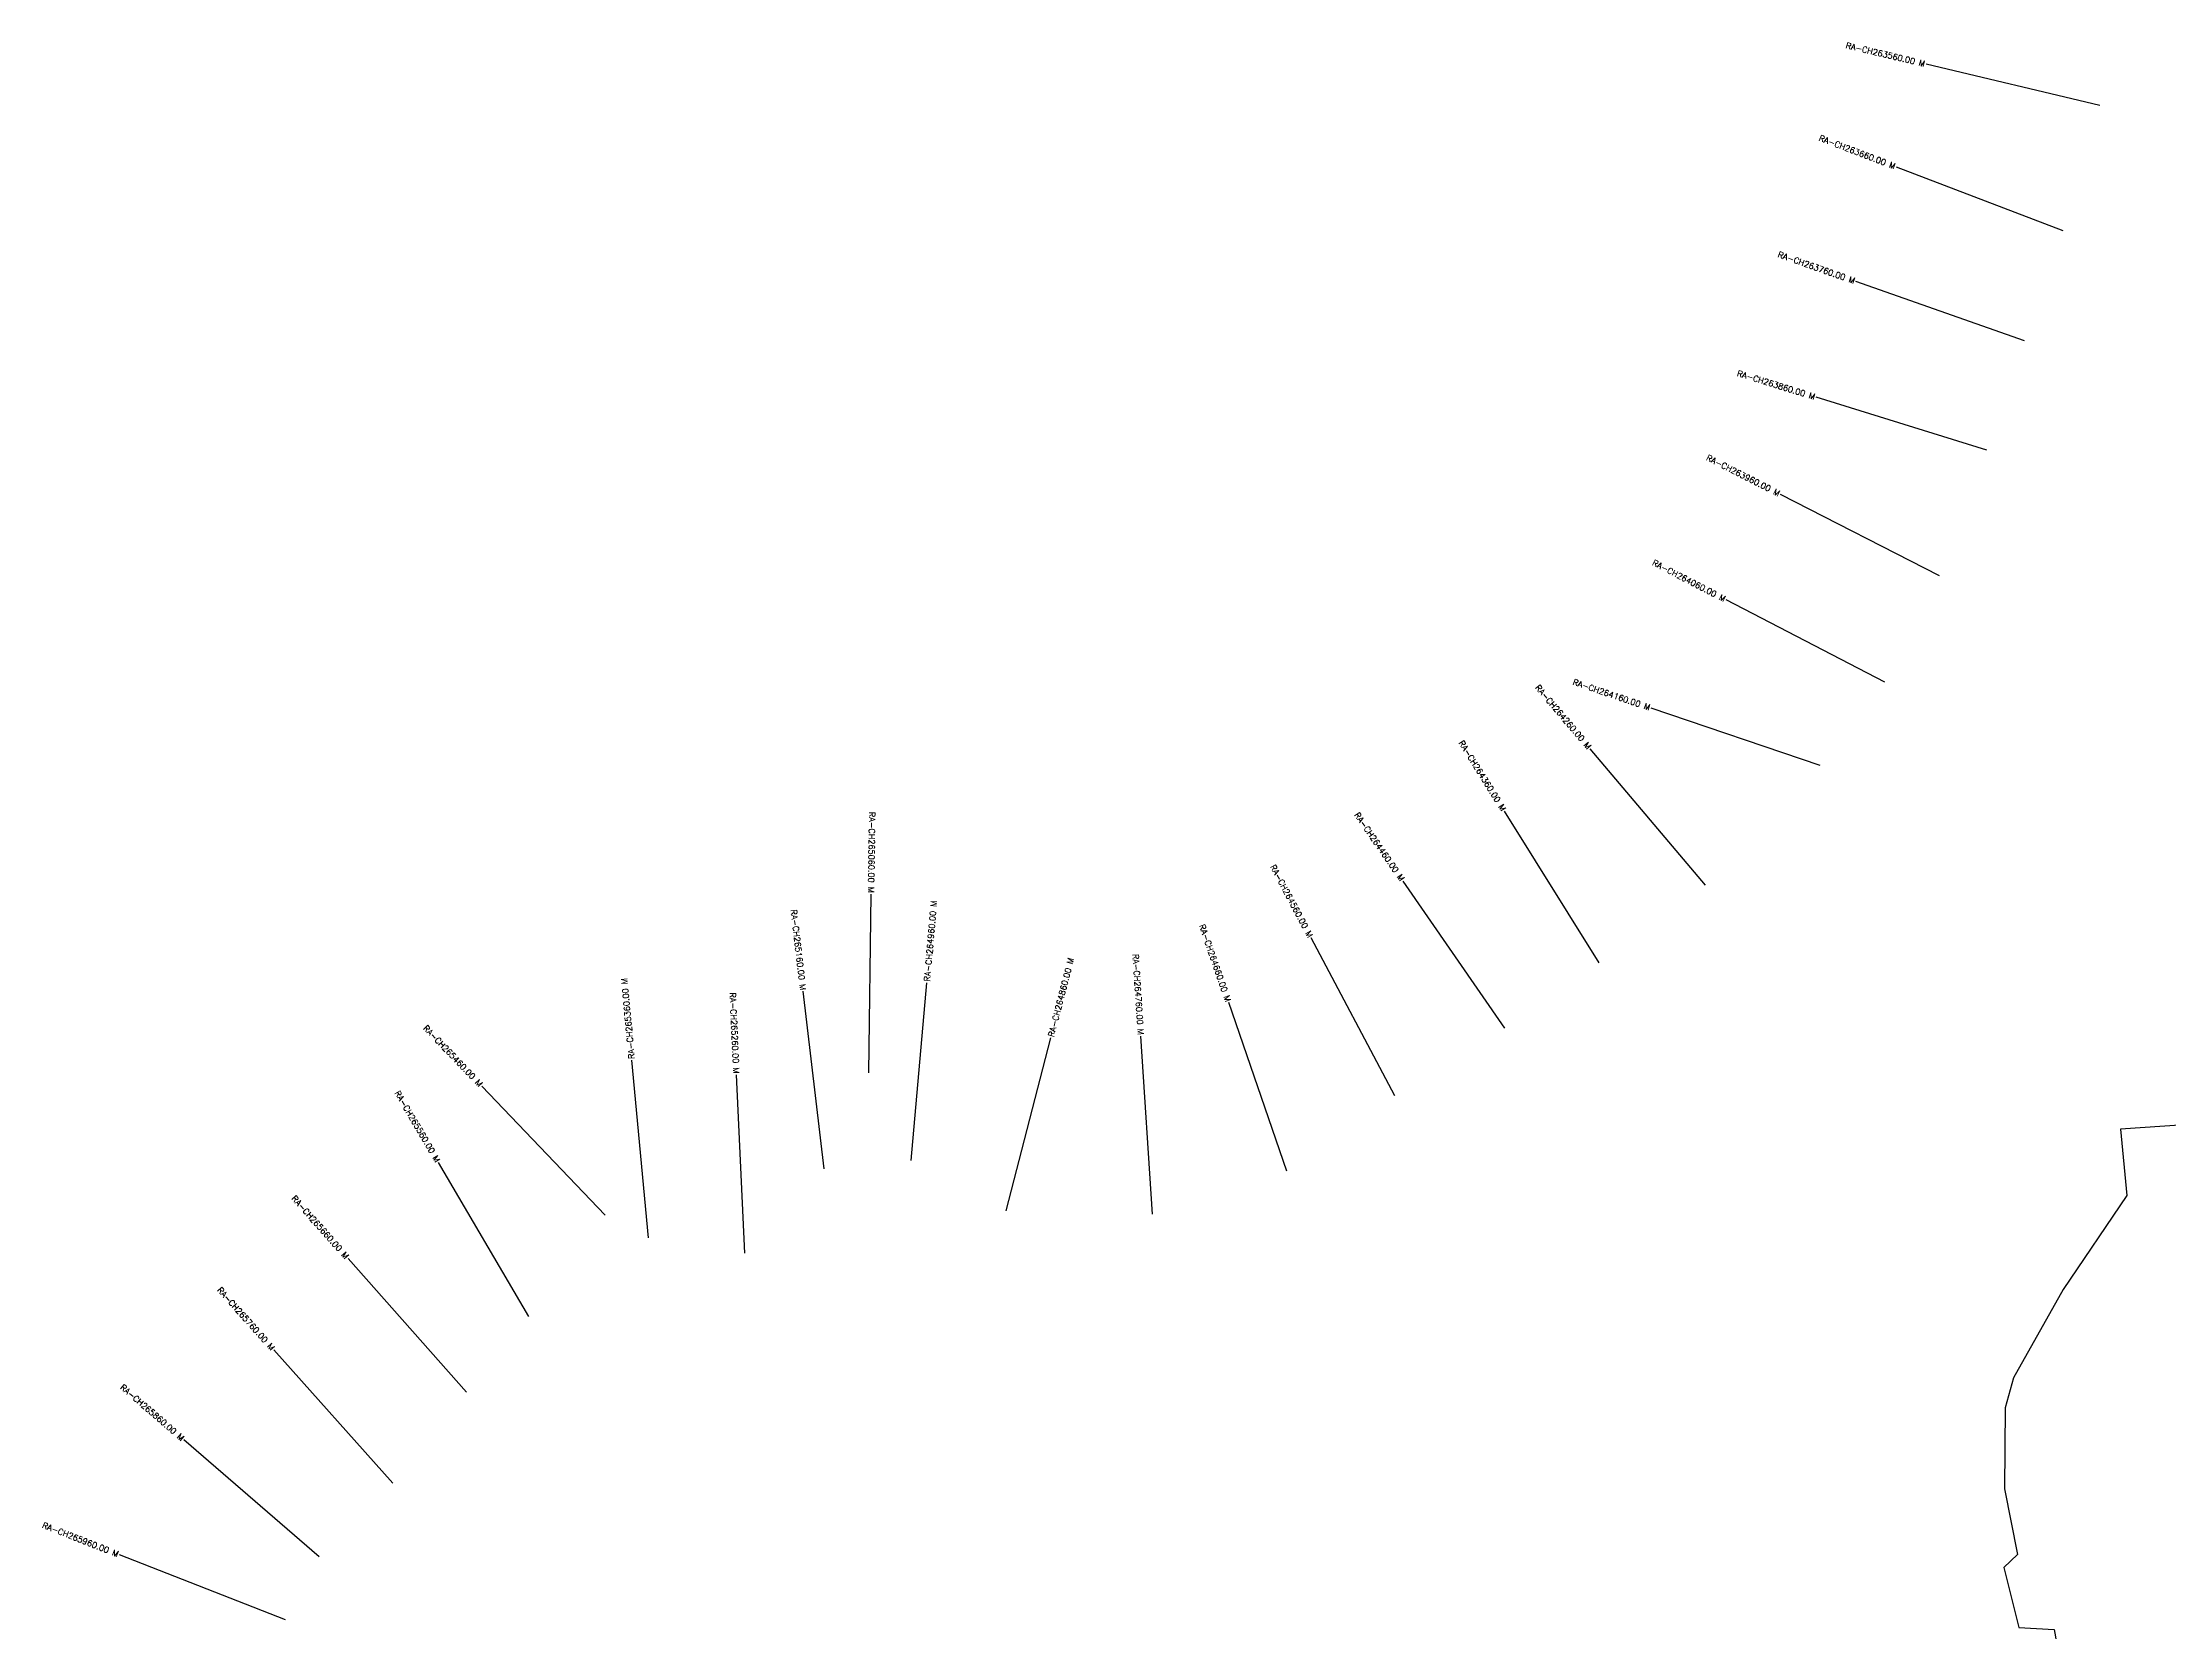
# Model space of a CAD drawing. Header units: metres. Extents: x 279200 to 286010, y 2030765 to 2033447.
# Drawn here: x 279251 to 281036, y 2032112 to 2033447 of the extents above; entities that cross this region are included whole.
import ezdxf
from ezdxf.enums import TextEntityAlignment as Align

# ---------------------------------------------------------------- set-up
doc = ezdxf.new("R2010")
doc.units = ezdxf.units.M
for name, color, linetype in [('CS', 134, 'Continuous'), ('CSMark', 6, 'Continuous'), ('VILLAGE BOUNDRY', 10, 'Continuous')]:
    doc.layers.add(name, color=color, linetype=linetype)
doc.styles.get("Standard").update_dxf_attribs({"font": 'simplex.shx'})

msp = doc.modelspace()

# ---------------------------------------------------------------- linework, layer by layer
at = {"layer": 'CS'}
for p, q in [((280978.1, 2033394.4), (280832.2, 2033429.1)), ((280947.3, 2033289.1), (280807.2, 2033342.7)), ((280914.7, 2033196.7), (280773.2, 2033246.6)), ((280883.1, 2033104.9), (280739.8, 2033149.3)), ((280843.3, 2032999.5), (280709.8, 2033067.7)), ((280797.5, 2032910.2), (280664.3, 2032979.1)), ((280743.3, 2032840.1), (280601.2, 2032888.3)), ((280647, 2032739.6), (280550.1, 2032854.1)), ((280557.6, 2032674.4), (280478.2, 2032801.7)), ((279944.3, 2032582.1), (279946.3, 2032732.1)), ((280478.3, 2032619.6), (280393.1, 2032743.1)), ((280386.1, 2032562.8), (280315.8, 2032695.3)), ((279980, 2032508.3), (279993.1, 2032657.7)), ((279906.8, 2032501.5), (279889.4, 2032650.5)), ((280295.4, 2032499.3), (280246.6, 2032641.1)), ((280059.7, 2032466.2), (280097.1, 2032611.5)), ((280182.7, 2032463.2), (280172.9, 2032612.9)), ((279759.4, 2032443.3), (279745.4, 2032592.6)), ((279723.1, 2032462.5), (279619.4, 2032570.8)), ((279840.2, 2032430.5), (279833.3, 2032580.4)), ((279658.9, 2032377.3), (279583.1, 2032506.7)), ((279606.5, 2032313.7), (279507.1, 2032426)), ((279544.6, 2032237.3), (279444.8, 2032349.3)), ((279482.8, 2032175.6), (279369.3, 2032273.7)), ((279454.7, 2032122.5), (279315.1, 2032177.2))]:
    msp.add_line(p, q, dxfattribs=at)
at = {"layer": 'VILLAGE BOUNDRY'}
msp.add_lwpolyline([(281049.1, 2032538.4), (280995.5, 2032534.8), (281000.6, 2032478.9), (280947.2, 2032400.1), (280905.6, 2032325.9), (280898.6, 2032300.7), (280898, 2032232.7), (280908.8, 2032177.6), (280897.5, 2032166.5), (280909.9, 2032116.1), (280939.6, 2032114.5), (280945.7, 2032081.8)], dxfattribs=at)

# ---------------------------------------------------------------- texts
at = {"layer": 'CSMark'}
for s, rotation, p in [('RA-CH263560.00 M', 346.6451, (280831.2, 2033429.3)), ('RA-CH263660.00 M', 339.0632, (280806.2, 2033343.1)), ('RA-CH263760.00 M', 340.5565, (280772.3, 2033246.9)), ('RA-CH263860.00 M', 342.7804, (280738.8, 2033149.6)), ('RA-CH263960.00 M', 332.95, (280708.9, 2033068.2)), ('RA-CH264060.00 M', 332.636, (280663.4, 2032979.6)), ('RA-CH264260.00 M', 310.2192, (280549.5, 2032854.9)), ('RA-CH264160.00 M', 341.2723, (280600.3, 2032888.6)), ('RA-CH264360.00 M', 301.9548, (280477.6, 2032802.6)), ('RA-CH264460.00 M', 304.6209, (280392.5, 2032743.9)), ('RA-CH265060.00 M', 269.2481, (279946.3, 2032733.1)), ('RA-CH264560.00 M', 297.9465, (280315.3, 2032696.2)), ('RA-CH265160.00 M', 276.6648, (279889.2, 2032651.5)), ('RA-CH264660.00 M', 288.9987, (280246.2, 2032642)), ('RA-CH264760.00 M', 273.7275, (280172.8, 2032613.9)), ('RA-CH265260.00 M', 272.6234, (279833.2, 2032581.4)), ('RA-CH265460.00 M', 313.7333, (279618.7, 2032571.6)), ('RA-CH265560.00 M', 300.3597, (279582.6, 2032507.6)), ('RA-CH265660.00 M', 311.5162, (279506.4, 2032426.8)), ('RA-CH265760.00 M', 311.6943, (279444.1, 2032350)), ('RA-CH265860.00 M', 319.1699, (279368.5, 2032274.4)), ('RA-CH265960.00 M', 338.6011, (279314.2, 2032177.6))]:
    msp.add_text(s, height=5, rotation=rotation, dxfattribs=at).set_placement(p, align=Align.MIDDLE_RIGHT)
for s, rotation, p in [('RA-CH264960.00 M', 85.0041, (279993.2, 2032658.7)), ('RA-CH264860.00 M', 75.5859, (280097.3, 2032612.4)), ('RA-CH265360.00 M', 95.3498, (279745.3, 2032593.6))]:
    msp.add_text(s, height=5, rotation=rotation, dxfattribs=at).set_placement(p, align=Align.MIDDLE_LEFT)

doc.saveas('drawing.dxf')
